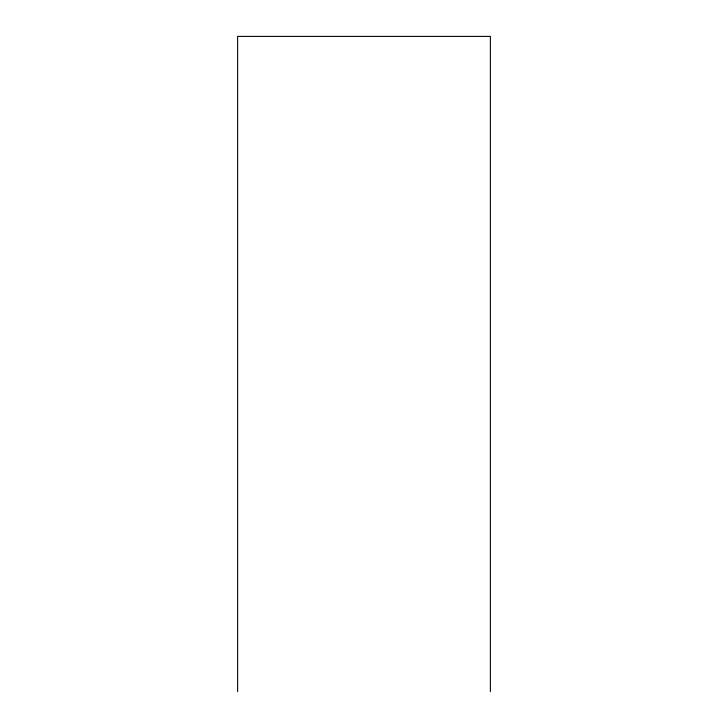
<?xml version="1.0" encoding="UTF-8"?>
<svg xmlns="http://www.w3.org/2000/svg" width="728" height="728" viewBox="0 0 728 728"><rect width="100%" height="100%" fill="white"/><g stroke="black" fill="none" stroke-linecap="round" stroke-linejoin="round"><path stroke-width="1.09" d="M490.381 691.6L490.381 36.4L237.619 36.4L237.619 691.6"/></g></svg>
